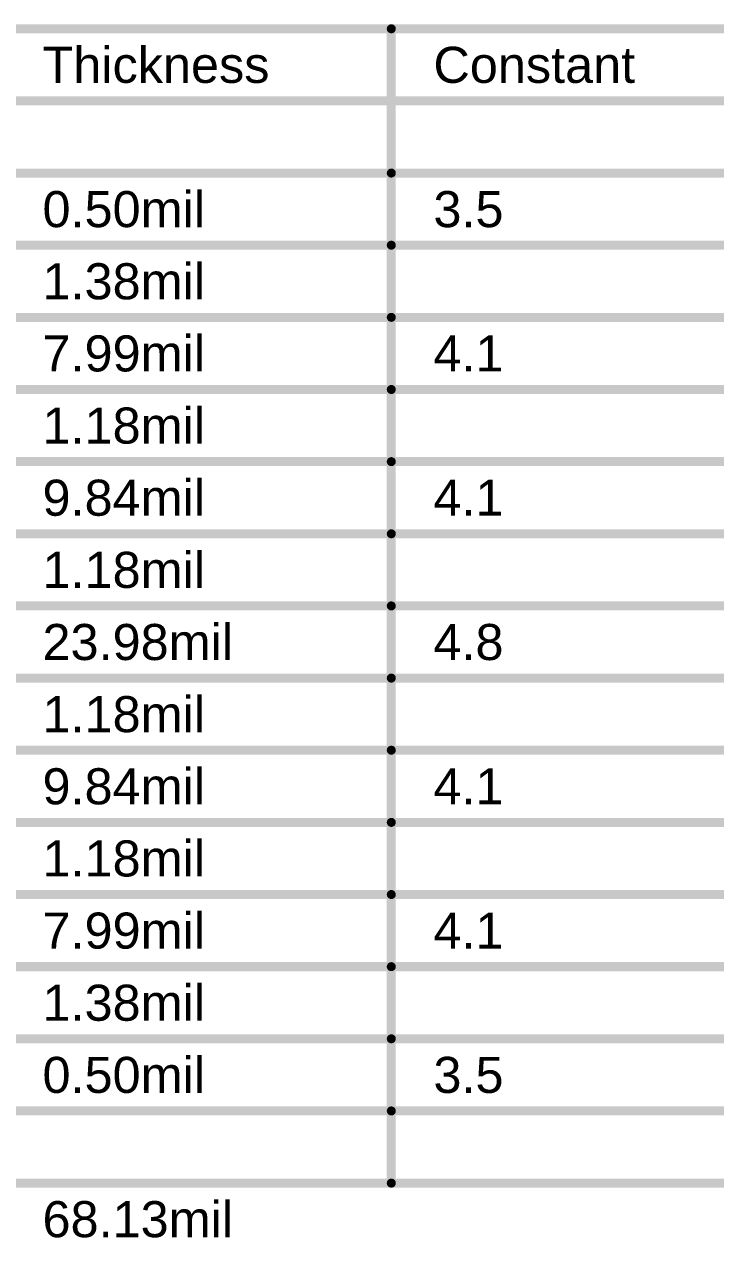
# Model space of a CAD drawing. Header units: inches. Extents: x -30 to 282, y -86 to 78.
# Drawn here: x 110.7 to 139.8, y -25.7 to 25.6 of the extents above; entities that cross this region are included whole.
import ezdxf

# ---------------------------------------------------------------- set-up
doc = ezdxf.new("R2010")
doc.units = ezdxf.units.IN
doc.layers.add('Fabrication', color=76, linetype='Continuous')
doc.styles.add('Arial', font='', dxfattribs={"height": 0.2})
doc.styles.get('Arial').set_extended_font_data('Arial')

msp = doc.modelspace()

# ---------------------------------------------------------------- linework, layer by layer
at = {"layer": 'Fabrication', "const_width": 0.381}
for points in [[(53.778, 25.366), (169.063, 25.366)], [(126.149, -23.402), (126.149, 25.366)], [(53.778, 22.318), (169.063, 22.318)], [(109.643, 19.27), (126.149, 19.27)], [(126.149, 19.27), (140.624, 19.27)], [(109.643, 16.222), (126.149, 16.222)], [(126.149, 16.222), (140.624, 16.222)], [(109.643, 13.174), (126.149, 13.174)], [(126.149, 13.174), (140.624, 13.174)], [(109.643, 10.126), (126.149, 10.126)], [(126.149, 10.126), (140.624, 10.126)], [(109.643, 7.078), (126.149, 7.078)], [(126.149, 7.078), (140.624, 7.078)], [(109.643, 4.03), (126.149, 4.03)], [(126.149, 4.03), (140.624, 4.03)], [(109.643, 0.982), (126.149, 0.982)], [(126.149, 0.982), (140.624, 0.982)], [(109.643, -2.066), (126.149, -2.066)], [(126.149, -2.066), (140.624, -2.066)], [(109.643, -5.114), (126.149, -5.114)], [(126.149, -5.114), (140.624, -5.114)], [(109.643, -8.162), (126.149, -8.162)], [(126.149, -8.162), (140.624, -8.162)], [(109.643, -11.21), (126.149, -11.21)], [(126.149, -11.21), (140.624, -11.21)], [(109.643, -14.258), (126.149, -14.258)], [(126.149, -14.258), (140.624, -14.258)], [(109.643, -17.306), (126.149, -17.306)], [(126.149, -17.306), (140.624, -17.306)], [(109.643, -20.354), (126.149, -20.354)], [(126.149, -20.354), (140.624, -20.354)], [(109.643, -23.402), (126.149, -23.402)], [(126.149, -23.402), (140.624, -23.402)]]:
    msp.add_lwpolyline(points, dxfattribs=at)
at = {"layer": 'Fabrication', "const_width": 0.191}
for points in [[(126.054, 25.366, 1), (126.244, 25.366, 1)], [(126.054, 19.27, 1), (126.244, 19.27, 1)], [(126.054, 19.27, 1), (126.244, 19.27, 1)], [(126.054, 16.222, 1), (126.244, 16.222, 1)], [(126.054, 16.222, 1), (126.244, 16.222, 1)], [(126.054, 13.174, 1), (126.244, 13.174, 1)], [(126.054, 13.174, 1), (126.244, 13.174, 1)], [(126.054, 10.126, 1), (126.244, 10.126, 1)], [(126.054, 10.126, 1), (126.244, 10.126, 1)], [(126.054, 7.078, 1), (126.244, 7.078, 1)], [(126.054, 7.078, 1), (126.244, 7.078, 1)], [(126.054, 4.03, 1), (126.244, 4.03, 1)], [(126.054, 4.03, 1), (126.244, 4.03, 1)], [(126.054, 0.982, 1), (126.244, 0.982, 1)], [(126.054, 0.982, 1), (126.244, 0.982, 1)], [(126.054, -2.066, 1), (126.244, -2.066, 1)], [(126.054, -2.066, 1), (126.244, -2.066, 1)], [(126.054, -5.114, 1), (126.244, -5.114, 1)], [(126.054, -5.114, 1), (126.244, -5.114, 1)], [(126.054, -8.162, 1), (126.244, -8.162, 1)], [(126.054, -8.162, 1), (126.244, -8.162, 1)], [(126.054, -11.21, 1), (126.244, -11.21, 1)], [(126.054, -11.21, 1), (126.244, -11.21, 1)], [(126.054, -14.258, 1), (126.244, -14.258, 1)], [(126.054, -14.258, 1), (126.244, -14.258, 1)], [(126.054, -17.306, 1), (126.244, -17.306, 1)], [(126.054, -17.306, 1), (126.244, -17.306, 1)], [(126.054, -20.354, 1), (126.244, -20.354, 1)], [(126.054, -20.354, 1), (126.244, -20.354, 1)], [(126.054, -23.402, 1), (126.244, -23.402, 1)], [(126.054, -23.402, 1), (126.244, -23.402, 1)], [(126.054, -23.402, 1), (126.244, -23.402, 1)]]:
    msp.add_lwpolyline(points, format="xyb", close=True, dxfattribs=at)

# ---------------------------------------------------------------- texts
at = {"layer": 'Fabrication', "style": 'Arial'}
for s, p in [('Thickness', (111.421, 23.08)), ('Constant', (127.927, 23.08)), ('0.50mil', (111.421, 16.984)), ('3.5', (127.927, 16.984)), ('1.38mil', (111.421, 13.936)), ('7.99mil', (111.421, 10.888)), ('4.1', (127.927, 10.888)), ('1.18mil', (111.421, 7.84)), ('9.84mil', (111.421, 4.792)), ('4.1', (127.927, 4.792)), ('1.18mil', (111.421, 1.744)), ('23.98mil', (111.421, -1.304)), ('4.8', (127.927, -1.304)), ('1.18mil', (111.421, -4.352)), ('9.84mil', (111.421, -7.4)), ('4.1', (127.927, -7.4)), ('1.18mil', (111.421, -10.448)), ('7.99mil', (111.421, -13.496)), ('4.1', (127.927, -13.496)), ('1.38mil', (111.421, -16.544)), ('0.50mil', (111.421, -19.592)), ('3.5', (127.927, -19.592)), ('68.13mil', (111.421, -25.688))]:
    msp.add_text(s, height=1.524, dxfattribs=at).set_placement(p)

doc.saveas('drawing.dxf')
